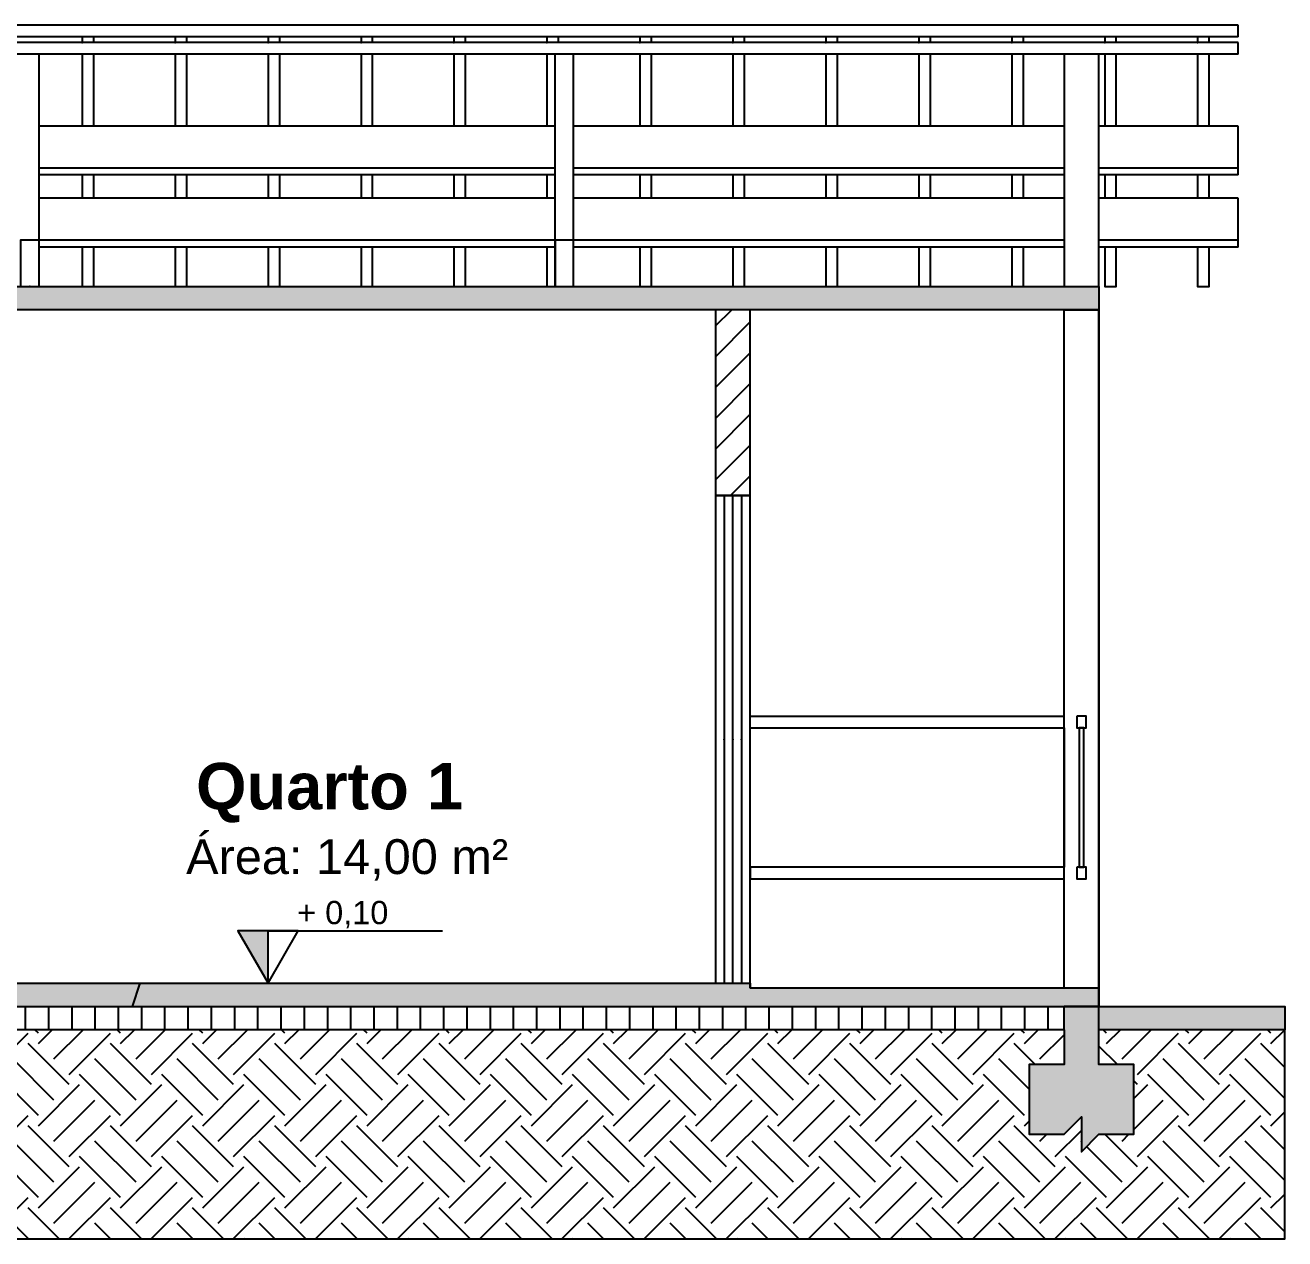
# Model space of a CAD drawing. Header units: millimetres. Extents: x 101 to 2864, y 2 to 1622.
# Drawn here: x 2173 to 2715, y 1058 to 1580 of the extents above; entities that cross this region are included whole.
import ezdxf

# ---------------------------------------------------------------- set-up
doc = ezdxf.new("R2010")
doc.units = ezdxf.units.MM
for name, color, linetype in [('DESENHO', 1, 'Continuous'), ('LayerEstreito', 2, 'Continuous'), ('Linha estreita', 1, 'Continuous'), ('Linha larga', 5, 'Continuous')]:
    doc.layers.add(name, color=color, linetype=linetype)
doc.styles.get("Standard").update_dxf_attribs({"font": 'arial.ttf'})
pattern_1 = [(50, (-176.894, 1057.676), (14.345204, -1.255043), [1.5, -16.5]), (355, (-176.894, 1057.676), (-2.77503, 15.04384), [1.2, -13.2]), (100.45144, (-175.699, 1057.572), (11.57018, 13.7888), [1.274804, -14.02284]), (46.1842, (-176.894, 1061.676), (21.34483, -3.31039), [2.25, -24.75]), (96.6356, (-175.115, 1061.4), (18.69324, 19.48237), [1.9122, -21.03428]), (351.1842, (-176.894, 1061.676), (18.69324, 19.48237), [1.8, -19.8]), (21, (-174.894, 1060.676), (11.93814, -8.05238), [1.5, -16.5]), (326, (-174.894, 1060.676), (4.86631, 14.503), [1.2, -13.2]), (71.45144, (-173.899, 1060.005), (16.80445, 6.45062), [1.274804, -14.02284]), (37.5, (-176.894, 1057.676), (0.243197, 6.657877), [0, -13.04, 0, -13.4, 0, -13.25]), (7.5, (-176.894, 1057.676), (5.26139, 7.888234), [0, -7.64, 0, -12.74, 0, -5.05]), (327.5, (-181.354, 1057.676), (10.676449, -0.451097), [0, -5, 0, -15.6, 0, -20.7]), (317.5, (-183.354, 1057.676), (11.663723, 2.0021), [0, -6.5, 0, -10.36, 0, -14.7])]

msp = doc.modelspace()

# ---------------------------------------------------------------- hatches: boundary and pattern name
h = msp.add_hatch()
h.set_pattern_fill('AR-CONC', color=256, scale=2)
h.set_pattern_definition(pattern_1)
h.paths.add_polyline_path([(1514.95639, 1132.61497), (1499.95639, 1132.61497), (1499.95639, 1147.61497), (1499.95639, 1157.61497), (1484.95639, 1157.61497), (1484.95639, 1147.61497), (1484.95639, 1132.61497), (1469.95639, 1132.61497), (1469.95639, 1102.61497), (1484.95639, 1102.61497), (1492.45639, 1110.11497), (1492.45639, 1095.11497), (1499.95639, 1102.61497), (1514.95639, 1102.61497)])
h.paths.add_polyline_path([(2084.95639, 1132.61497), (2069.95639, 1132.61497), (2069.95639, 1147.61497), (2069.95639, 1157.61497), (2054.95639, 1157.61497), (2054.95639, 1147.61497), (2054.95639, 1132.61497), (2039.95639, 1132.61497), (2039.95639, 1102.61497), (2054.95639, 1102.61497), (2062.45639, 1110.11497), (2062.45639, 1095.11497), (2069.95639, 1102.61497), (2084.95639, 1102.61497)])
h.paths.add_polyline_path([(2649.95639, 1132.61497), (2634.95639, 1132.61497), (2634.95639, 1147.61497), (2634.95639, 1157.61497), (2619.95639, 1157.61497), (2619.95639, 1147.61497), (2619.95639, 1132.61497), (2604.95639, 1132.61497), (2604.95639, 1102.61497), (2619.95639, 1102.61497), (2627.45639, 1110.11497), (2627.45639, 1095.11497), (2634.95639, 1102.61497), (2649.95639, 1102.61497)])
h.paths.add_polyline_path([(2634.95639, 1165.61497), (2484.95639, 1165.61497), (2484.95639, 1167.61497), (2069.95639, 1167.61497), (2054.95639, 1167.61497), (2054.95639, 1165.61497), (1904.95639, 1165.61497), (1904.95639, 1167.61497), (1889.95639, 1167.61497), (1499.95639, 1167.61497), (1499.95639, 1157.61497), (2634.95639, 1157.61497)])
h.paths.add_polyline_path([(2634.95639, 1467.61497), (1484.95639, 1467.61497), (1484.95639, 1457.61497), (2634.95639, 1457.61497)])
h = msp.add_hatch()
h.set_pattern_fill('ANSI31', color=256, scale=75)
h.set_pattern_definition([(45, (-176.894, 1057.676), (-6.629126, 6.629126), [])])
h.paths.add_polyline_path([(1499.95639, 1457.61497), (1484.95639, 1457.61497), (1484.95639, 1367.61497), (1499.95639, 1367.61497)])
h.paths.add_polyline_path([(1499.95639, 1267.61497), (1484.95639, 1267.61497), (1484.95639, 1167.61497), (1499.95639, 1167.61497)])
h.paths.add_polyline_path([(1904.95639, 1365.61497), (1904.95639, 1457.61497), (1889.95639, 1457.61497), (1889.95639, 1167.61497), (1904.95639, 1167.61497)])
h.paths.add_polyline_path([(2069.95639, 1457.61497), (2054.95639, 1457.61497), (2054.95639, 1167.61497), (2069.95639, 1167.61497)])
h.paths.add_polyline_path([(2484.95639, 1457.61497), (2469.95639, 1457.61497), (2469.95639, 1377.61497), (2484.95639, 1377.61497)])
h = msp.add_hatch(color=256)
h.dxf.hatch_style = 1
h.paths.add_polyline_path([(2277.45639, 1190.16549), (2264.43684, 1190.16549), (2277.45639, 1167.61497)])
h = msp.add_hatch()
h.set_pattern_fill('AR-CONC', color=256, scale=150)
h.set_pattern_definition([(50, (-176.9, 1057.7), (1075.9, -94.13), [112.5, -1237.5]), (355, (-176.9, 1057.7), (-208.13, 1128.3), [90, -990]), (100.45, (-87.2, 1049.8), (867.76, 1034.16), [95.6, -1051.7]), (46.184, (-176.9, 1357.7), (1600.86, -248.3), [168.75, -1856.25]), (96.636, (-43.5, 1337), (1402, 1461.2), [143.4, -1577.6]), (351.184, (-176.9, 1357.7), (1402, 1461.2), [135, -1485]), (21, (-26.9, 1282.7), (895.36, -603.93), [112.5, -1237.5]), (326, (-26.9, 1282.7), (364.97, 1087.73), [90, -990]), (71.45, (47.7, 1232.3), (1260.33, 483.8), [95.6, -1051.7]), (37.5, (-176.9, 1057.68), (18.24, 499.34), [0, -978, 0, -1005, 0, -993.75]), (7.5, (-176.9, 1057.7), (394.6, 591.62), [0, -573, 0, -955.5, 0, -378.75]), (327.5, (-511.4, 1057.68), (800.734, -33.83), [0, -375, 0, -1170, 0, -1552.5]), (317.5, (-661.4, 1057.7), (874.78, 150.16), [0, -487.5, 0, -777, 0, -1102.5])])
h.paths.add_polyline_path([(2634.95639, 1165.61497), (2484.95639, 1165.61497), (2484.95639, 1167.61497), (2069.95639, 1167.61497), (2054.95639, 1167.61497), (2054.95639, 1165.61497), (1904.95639, 1165.61497), (1904.95639, 1167.61497), (1889.95639, 1167.61497), (1499.95639, 1167.61497), (1484.95639, 1167.61497), (1484.95639, 1157.61497), (2062.45639, 1157.61497), (2069.95639, 1157.61497), (2634.95639, 1157.61497)])
h = msp.add_hatch()
h.set_pattern_fill('AR-CONC', color=256, scale=2)
h.set_pattern_definition(pattern_1)
h.paths.add_polyline_path([(1484.95639, 1147.61497), (1484.95639, 1157.61497), (1404.95639, 1157.61497), (1404.95639, 1147.61497)])
h.paths.add_polyline_path([(2714.95639, 1147.61497), (2714.95639, 1157.61497), (2634.95639, 1157.61497), (2634.95639, 1147.61497)])
h = msp.add_hatch()
h.set_pattern_fill('_USER', color=256, scale=10, angle=90, pattern_type=0)
h.set_pattern_definition([(90, (-176.894, 1057.676), (-10, 6e-16), [])])
h.paths.add_polyline_path([(2054.95639, 1147.61497), (2054.95639, 1157.61497), (1499.95639, 1157.61497), (1499.95639, 1147.61497)])
h.paths.add_polyline_path([(2069.95639, 1157.61497), (2069.95639, 1147.61497), (2619.95639, 1147.61497), (2619.95639, 1157.61497)])
h = msp.add_hatch()
h.set_pattern_fill('EARTH', color=1, scale=100, angle=45)
h.set_pattern_definition([(45, (-176.894, 1057.676), (4e-15, 35.35534), [25, -25]), (45, (-183.523, 1064.305), (4e-15, 35.35534), [25, -25]), (45, (-190.152, 1070.934), (4e-15, 35.35534), [25, -25]), (135, (-190.152, 1075.354), (-35.35534, 4e-15), [25, -25]), (135, (-183.523, 1081.983), (-35.35534, 4e-15), [25, -25]), (135, (-176.894, 1088.612), (-35.35534, 4e-15), [25, -25])])
h.paths.add_polyline_path([(2714.95639, 1057.61497), (2714.95639, 1147.61497), (2634.95639, 1147.61497), (2634.95639, 1132.61497), (2649.95639, 1132.61497), (2649.95639, 1102.61497), (2634.95639, 1102.61497), (2627.45639, 1095.11497), (2627.45639, 1110.11497), (2619.95639, 1102.61497), (2604.95639, 1102.61497), (2604.95639, 1132.61497), (2619.95639, 1132.61497), (2619.95639, 1147.61497), (2069.95639, 1147.61497), (2069.95639, 1132.61497), (2084.95639, 1132.61497), (2084.95639, 1102.61497), (2069.95639, 1102.61497), (2062.45639, 1095.11497), (2062.45639, 1110.11497), (2054.95639, 1102.61497), (2039.95639, 1102.61497), (2039.95639, 1132.61497), (2054.95639, 1132.61497), (2054.95639, 1147.61497), (1499.95639, 1147.61497), (1499.95639, 1132.61497), (1514.95639, 1132.61497), (1514.95639, 1102.61497), (1499.95639, 1102.61497), (1492.45639, 1095.11497), (1492.45639, 1110.11497), (1484.95639, 1102.61497), (1469.95639, 1102.61497), (1469.95639, 1132.61497), (1484.95639, 1132.61497), (1484.95639, 1147.61497), (1404.95639, 1147.61497), (1404.95639, 1057.61497)])

# ---------------------------------------------------------------- linework, layer by layer
for p, q in [((2484.95639, 1277.61497), (2484.95639, 1282.61497)), ((2484.95639, 1217.61497), (2484.95639, 1212.61497)), ((2277.45639, 1190.16549), (2352.45639, 1190.16549)), ((2277.45639, 1167.61497), (2277.45639, 1190.16549)), ((2252.45639, 1167.61497), (2302.45639, 1167.61497))]:
    msp.add_line(p, q)
for points in [[(2484.95639, 1165.61497), (2484.95639, 1457.61497)], [(1404.95639, 1147.61497), (1404.95639, 1157.61497), (2714.95639, 1157.61497), (2714.95639, 1147.61497)], [(2469.95639, 1157.61497), (2484.95639, 1157.61497)], [(1404.95639, 1057.61497), (2714.95639, 1057.61497), (2714.95639, 1147.61497), (2634.95639, 1147.61497)], [(2619.95639, 1147.61497), (2069.95639, 1147.61497)]]:
    msp.add_lwpolyline(points)
msp.add_lwpolyline([(2277.45639, 1167.61497), (2290.47593, 1190.16549), (2264.43684, 1190.16549)], close=True)
for p in [(2473.70639, 1272.61497), (2477.45639, 1272.61497), (2481.20639, 1272.61497)]:
    msp.add_point(p)
at = {"layer": 'DESENHO'}
for points in [[(2694.95639, 1580.11497), (1424.95639, 1580.11497)], [(2694.95639, 1575.11497), (2694.95639, 1580.11497)], [(2694.95639, 1575.11497), (1424.95639, 1575.11497)], [(2694.95639, 1572.61497), (1424.95639, 1572.61497)], [(2694.95639, 1567.61497), (2694.95639, 1572.61497)], [(2694.95639, 1567.61497), (1424.95639, 1567.61497)], [(2178.95639, 1467.61497), (2178.95639, 1567.61497)], [(2400.95639, 1467.61497), (2400.95639, 1567.61497)], [(2408.95639, 1467.61497), (2408.95639, 1567.61497)], [(2634.95639, 1567.61497), (2619.95639, 1567.61497)], [(2178.95639, 1467.61497), (2178.95639, 1487.61497), (2170.95639, 1487.61497), (2170.95639, 1467.61497), (2178.95639, 1467.61497)], [(2408.95639, 1467.61497), (2408.95639, 1487.61497), (2400.95639, 1487.61497), (2400.95639, 1467.61497), (2408.95639, 1467.61497)]]:
    msp.add_lwpolyline(points, dxfattribs=at)
at = {"layer": 'LayerEstreito'}
for p, q in [((2484.95639, 1282.61497), (2619.95639, 1282.61497)), ((2627.45639, 1277.61497), (2626.45639, 1277.61497)), ((2626.45639, 1277.61497), (2626.45639, 1217.61497)), ((2628.45639, 1277.61497), (2626.95639, 1277.61497)), ((2628.45639, 1217.61497), (2628.45639, 1277.61497)), ((2626.45639, 1217.61497), (2628.45639, 1217.61497)), ((2484.95639, 1212.61497), (2619.95639, 1212.61497))]:
    msp.add_line(p, q, dxfattribs=at)
for points in [[(2197.45639, 1575.11497), (2197.45639, 1572.61497)], [(2202.45639, 1572.61497), (2202.45639, 1575.11497), (2197.45639, 1575.11497)], [(2237.45639, 1575.11497), (2237.45639, 1572.61497)], [(2242.45639, 1572.61497), (2242.45639, 1575.11497), (2237.45639, 1575.11497)], [(2277.45639, 1575.11497), (2277.45639, 1572.61497)], [(2282.45639, 1572.61497), (2282.45639, 1575.11497), (2277.45639, 1575.11497)], [(2317.45639, 1575.11497), (2317.45639, 1572.61497)], [(2322.45639, 1572.61497), (2322.45639, 1575.11497), (2317.45639, 1575.11497)], [(2357.45639, 1575.11497), (2357.45639, 1572.61497)], [(2362.45639, 1572.61497), (2362.45639, 1575.11497), (2357.45639, 1575.11497)], [(2397.45639, 1575.11497), (2397.45639, 1572.61497)], [(2402.45639, 1572.61497), (2402.45639, 1575.11497), (2397.45639, 1575.11497)], [(2437.45639, 1575.11497), (2437.45639, 1572.61497)], [(2442.45639, 1572.61497), (2442.45639, 1575.11497), (2437.45639, 1575.11497)], [(2477.45639, 1575.11497), (2477.45639, 1572.61497)], [(2482.45639, 1572.61497), (2482.45639, 1575.11497), (2477.45639, 1575.11497)], [(2517.45639, 1575.11497), (2517.45639, 1572.61497)], [(2522.45639, 1572.61497), (2522.45639, 1575.11497), (2517.45639, 1575.11497)], [(2557.45639, 1575.11497), (2557.45639, 1572.61497)], [(2562.45639, 1572.61497), (2562.45639, 1575.11497), (2557.45639, 1575.11497)], [(2597.45639, 1575.11497), (2597.45639, 1572.61497)], [(2602.45639, 1572.61497), (2602.45639, 1575.11497), (2597.45639, 1575.11497)], [(2637.45639, 1575.11497), (2637.45639, 1572.61497)], [(2642.45639, 1572.61497), (2642.45639, 1575.11497), (2637.45639, 1575.11497)], [(2677.45639, 1575.11497), (2677.45639, 1572.61497)], [(2682.45639, 1572.61497), (2682.45639, 1575.11497), (2677.45639, 1575.11497)], [(2197.45639, 1567.61497), (2197.45639, 1536.61497)], [(2202.45639, 1536.61497), (2202.45639, 1567.61497)], [(2237.45639, 1567.61497), (2237.45639, 1536.61497)], [(2242.45639, 1536.61497), (2242.45639, 1567.61497)], [(2277.45639, 1567.61497), (2277.45639, 1536.61497)], [(2282.45639, 1536.61497), (2282.45639, 1567.61497)], [(2317.45639, 1567.61497), (2317.45639, 1536.61497)], [(2322.45639, 1536.61497), (2322.45639, 1567.61497)], [(2357.45639, 1567.61497), (2357.45639, 1536.61497)], [(2362.45639, 1536.61497), (2362.45639, 1567.61497)], [(2397.45639, 1567.61497), (2397.45639, 1536.61497)], [(2437.45639, 1567.61497), (2437.45639, 1536.61497)], [(2442.45639, 1536.61497), (2442.45639, 1567.61497)], [(2477.45639, 1567.61497), (2477.45639, 1536.61497)], [(2482.45639, 1536.61497), (2482.45639, 1567.61497)], [(2517.45639, 1567.61497), (2517.45639, 1536.61497)], [(2522.45639, 1536.61497), (2522.45639, 1567.61497)], [(2557.45639, 1567.61497), (2557.45639, 1536.61497)], [(2562.45639, 1536.61497), (2562.45639, 1567.61497)], [(2597.45639, 1567.61497), (2597.45639, 1536.61497)], [(2602.45639, 1536.61497), (2602.45639, 1567.61497)], [(2637.45639, 1567.61497), (2637.45639, 1536.61497)], [(2642.45639, 1536.61497), (2642.45639, 1567.61497)], [(2677.45639, 1567.61497), (2677.45639, 1536.61497)], [(2682.45639, 1536.61497), (2682.45639, 1567.61497)], [(2400.95639, 1536.61497), (2178.95639, 1536.61497)], [(2619.95639, 1536.61497), (2408.95639, 1536.61497)], [(2694.95639, 1536.61497), (2634.95639, 1536.61497)], [(2694.95639, 1515.61497), (2694.95639, 1536.61497)], [(2400.95639, 1518.61497), (2178.95639, 1518.61497)], [(2619.95639, 1518.61497), (2408.95639, 1518.61497)], [(2694.95639, 1518.61497), (2634.95639, 1518.61497)], [(2400.95639, 1515.61497), (2178.95639, 1515.61497)], [(2197.45639, 1515.61497), (2197.45639, 1505.61497)], [(2202.45639, 1505.61497), (2202.45639, 1515.61497)], [(2237.45639, 1515.61497), (2237.45639, 1505.61497)], [(2242.45639, 1505.61497), (2242.45639, 1515.61497)], [(2277.45639, 1515.61497), (2277.45639, 1505.61497)], [(2282.45639, 1505.61497), (2282.45639, 1515.61497)], [(2317.45639, 1515.61497), (2317.45639, 1505.61497)], [(2322.45639, 1505.61497), (2322.45639, 1515.61497)], [(2357.45639, 1515.61497), (2357.45639, 1505.61497)], [(2362.45639, 1505.61497), (2362.45639, 1515.61497)], [(2397.45639, 1515.61497), (2397.45639, 1505.61497)], [(2619.95639, 1515.61497), (2408.95639, 1515.61497)], [(2437.45639, 1515.61497), (2437.45639, 1505.61497)], [(2442.45639, 1505.61497), (2442.45639, 1515.61497)], [(2477.45639, 1515.61497), (2477.45639, 1505.61497)], [(2482.45639, 1505.61497), (2482.45639, 1515.61497)], [(2517.45639, 1515.61497), (2517.45639, 1505.61497)], [(2522.45639, 1505.61497), (2522.45639, 1515.61497)], [(2557.45639, 1515.61497), (2557.45639, 1505.61497)], [(2562.45639, 1505.61497), (2562.45639, 1515.61497)], [(2597.45639, 1515.61497), (2597.45639, 1505.61497)], [(2602.45639, 1505.61497), (2602.45639, 1515.61497)], [(2694.95639, 1515.61497), (2634.95639, 1515.61497)], [(2637.45639, 1515.61497), (2637.45639, 1505.61497)], [(2642.45639, 1505.61497), (2642.45639, 1515.61497)], [(2677.45639, 1515.61497), (2677.45639, 1505.61497)], [(2682.45639, 1505.61497), (2682.45639, 1515.61497)], [(2400.95639, 1505.61497), (2178.95639, 1505.61497)], [(2619.95639, 1505.61497), (2408.95639, 1505.61497)], [(2694.95639, 1505.61497), (2634.95639, 1505.61497)], [(2694.95639, 1484.61497), (2694.95639, 1505.61497)], [(2400.95639, 1487.61497), (2178.95639, 1487.61497)], [(2619.95639, 1487.61497), (2408.95639, 1487.61497)], [(2694.95639, 1487.61497), (2634.95639, 1487.61497)], [(2400.95639, 1484.61497), (2178.95639, 1484.61497)], [(2197.45639, 1484.61497), (2197.45639, 1467.61497), (2202.45639, 1467.61497), (2202.45639, 1484.61497)], [(2237.45639, 1484.61497), (2237.45639, 1467.61497), (2242.45639, 1467.61497), (2242.45639, 1484.61497)], [(2277.45639, 1484.61497), (2277.45639, 1467.61497), (2282.45639, 1467.61497), (2282.45639, 1484.61497)], [(2317.45639, 1484.61497), (2317.45639, 1467.61497), (2322.45639, 1467.61497), (2322.45639, 1484.61497)], [(2357.45639, 1484.61497), (2357.45639, 1467.61497), (2362.45639, 1467.61497), (2362.45639, 1484.61497)], [(2397.45639, 1484.61497), (2397.45639, 1467.61497), (2400.95639, 1467.61497)], [(2619.95639, 1484.61497), (2408.95639, 1484.61497)], [(2437.45639, 1484.61497), (2437.45639, 1467.61497), (2442.45639, 1467.61497), (2442.45639, 1484.61497)], [(2477.45639, 1484.61497), (2477.45639, 1467.61497), (2482.45639, 1467.61497), (2482.45639, 1484.61497)], [(2517.45639, 1484.61497), (2517.45639, 1467.61497), (2522.45639, 1467.61497), (2522.45639, 1484.61497)], [(2557.45639, 1484.61497), (2557.45639, 1467.61497), (2562.45639, 1467.61497), (2562.45639, 1484.61497)], [(2597.45639, 1484.61497), (2597.45639, 1467.61497), (2602.45639, 1467.61497), (2602.45639, 1484.61497)], [(2694.95639, 1484.61497), (2634.95639, 1484.61497)], [(2637.45639, 1484.61497), (2637.45639, 1467.61497), (2642.45639, 1467.61497), (2642.45639, 1484.61497)], [(2677.45639, 1484.61497), (2677.45639, 1467.61497), (2682.45639, 1467.61497), (2682.45639, 1484.61497)], [(2484.95639, 1167.61497), (2484.95639, 1377.61497), (2469.95639, 1377.61497), (2469.95639, 1167.61497), (2484.95639, 1167.61497)], [(2625.45639, 1282.61497), (2625.45639, 1277.61497), (2629.45639, 1277.61497), (2629.45639, 1282.61497), (2625.45639, 1282.61497)], [(2484.95639, 1217.61497), (2484.95639, 1277.61497), (2619.95639, 1277.61497), (2619.95639, 1217.61497), (2484.95639, 1217.61497), (2484.95639, 1277.61497)], [(2625.45639, 1217.61497), (2625.45639, 1212.61497), (2629.45639, 1212.61497), (2629.45639, 1217.61497), (2625.45639, 1217.61497)]]:
    msp.add_lwpolyline(points, dxfattribs=at)
for p in [(2197.45639, 1572.61497), (2197.45639, 1572.61497), (2237.45639, 1572.61497), (2237.45639, 1572.61497), (2277.45639, 1572.61497), (2277.45639, 1572.61497), (2317.45639, 1572.61497), (2317.45639, 1572.61497), (2357.45639, 1572.61497), (2357.45639, 1572.61497), (2397.45639, 1572.61497), (2397.45639, 1572.61497), (2437.45639, 1572.61497), (2437.45639, 1572.61497), (2477.45639, 1572.61497), (2477.45639, 1572.61497), (2517.45639, 1572.61497), (2517.45639, 1572.61497), (2557.45639, 1572.61497), (2557.45639, 1572.61497), (2597.45639, 1572.61497), (2597.45639, 1572.61497)]:
    msp.add_point(p, dxfattribs=at)
at = {"layer": 'Linha estreita'}
for points in [[(2473.70639, 1377.61497), (2473.70639, 1167.61497)], [(2477.45639, 1167.61497), (2477.45639, 1377.61497)], [(2481.20639, 1377.61497), (2481.20639, 1167.61497)]]:
    msp.add_lwpolyline(points, dxfattribs=at)
for p in [(2637.45639, 1572.61497), (2637.45639, 1572.61497), (2677.45639, 1572.61497), (2677.45639, 1572.61497), (2174.95639, 1467.61497)]:
    msp.add_point(p, dxfattribs=at)
at = {"layer": 'Linha larga'}
for p, q in [((2469.95639, 1377.61497), (2484.95639, 1377.61497)), ((2252.45639, 1167.61497), (2302.45639, 1167.61497)), ((2619.95639, 1147.61497), (2619.95639, 1157.61497)), ((2634.95639, 1147.61497), (2634.95639, 1157.61497))]:
    msp.add_line(p, q, dxfattribs=at)
for points in [[(2634.95639, 1467.61497), (2634.95639, 1567.61497), (2619.95639, 1567.61497), (2619.95639, 1467.61497)], [(1484.95639, 1457.61497), (1484.95639, 1467.61497), (2634.95639, 1467.61497), (2634.95639, 1457.61497), (1484.95639, 1457.61497)], [(1484.95639, 1157.61497), (2634.95639, 1157.61497), (2634.95639, 1457.61497), (1484.95639, 1457.61497), (1484.95639, 1157.61497)], [(2484.95639, 1457.61497), (2469.95639, 1457.61497), (2469.95639, 1167.61497)], [(2484.95639, 1165.61497), (2484.95639, 1457.61497)], [(2619.95639, 1165.61497), (2619.95639, 1457.61497), (2634.95639, 1457.61497), (2634.95639, 1157.61497)], [(2069.95639, 1167.61497), (2484.95639, 1167.61497), (2484.95639, 1165.61497), (2634.95639, 1165.61497)], [(2634.95639, 1157.61497), (2619.95639, 1157.61497)], [(2619.95639, 1147.61497), (2619.95639, 1132.61497), (2604.95639, 1132.61497), (2604.95639, 1102.61497), (2619.95639, 1102.61497), (2627.45639, 1110.11497), (2627.45639, 1095.11497), (2634.95639, 1102.61497), (2649.95639, 1102.61497), (2649.95639, 1132.61497), (2634.95639, 1132.61497), (2634.95639, 1147.61497)]]:
    msp.add_lwpolyline(points, dxfattribs=at)

# ---------------------------------------------------------------- texts
at = {"attachment_point": 1}
for s, width, insert, char_height in [('{\\fArial|b1|i0|c0|p34;Quarto 1}', 115.9853166, (2246.47781, 1262.49659), 20), ('Área: 14,00 m²', 139.3647873, (2242.18274, 1229.66035), 15), ('\\pi-30,l40,t40;+ 0,10', 71.0483032, (2279.98904, 1203.08032), 10)]:
    msp.add_mtext_dynamic_manual_height_columns(s, width=width, gutter_width=1, heights=[0], dxfattribs=dict(at, insert=insert, char_height=char_height))

doc.saveas('drawing.dxf')
